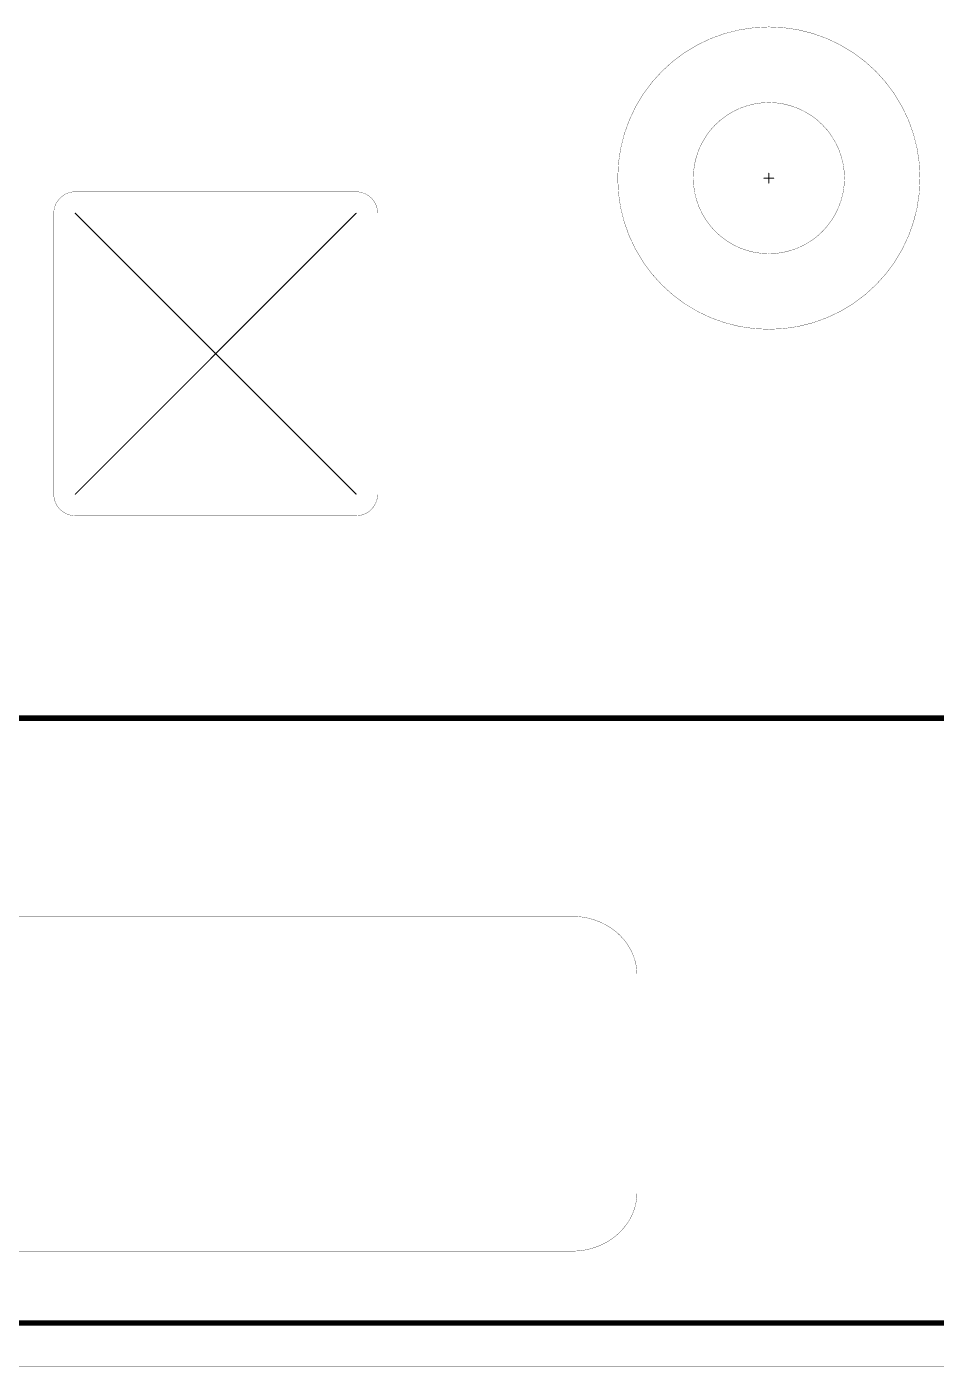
# Model space of a CAD drawing. Header units: millimetres. Extents: x 0 to 151, y 0 to 123.
# Drawn here: x 76.9 to 119, y 0 to 62 of the extents above; entities that cross this region are included whole.
import ezdxf

# ---------------------------------------------------------------- set-up
doc = ezdxf.new("R2010")
doc.units = ezdxf.units.MM
doc.layers.add('Mechanical2', color=216, linetype='Continuous')
doc.layers.add('Mechanical3', color=76, linetype='Continuous')

msp = doc.modelspace()

# ---------------------------------------------------------------- linework, layer by layer
at = {"layer": 'Mechanical2'}
for points, const_width in [([(118.242, 55.006, 1), (104.242, 55.006, 1)], 0.0127), ([(114.742, 55.006, 1), (107.742, 55.006, 1)], 0.0127), ([(111.229, 55.229, 1), (111.255, 55.229, 1)], 0.026), ([(104.239, 55.006, 1), (104.245, 55.006, 1)], 0.00635), ([(107.739, 55.006, 1), (107.745, 55.006, 1)], 0.00635), ([(111.006, 55.006, 1), (111.032, 55.006, 1)], 0.026), ([(111.229, 55.006, 1), (111.255, 55.006, 1)], 0.026), ([(111.229, 55.006, 1), (111.255, 55.006, 1)], 0.026), ([(111.229, 55.006, 1), (111.255, 55.006, 1)], 0.026), ([(111.229, 55.006, 1), (111.255, 55.006, 1)], 0.026), ([(111.229, 54.783, 1), (111.255, 54.783, 1)], 0.026), ([(111.452, 55.006, 1), (111.478, 55.006, 1)], 0.026), ([(114.739, 55.006, 1), (114.745, 55.006, 1)], 0.00635), ([(118.239, 55.006, 1), (118.245, 55.006, 1)], 0.00635), ([(79.121, 54.375, 1), (79.127, 54.375, 1)], 0.00635), ([(79.121, 54.375, 1), (79.127, 54.375, 1)], 0.00635), ([(92.121, 54.375, 1), (92.128, 54.375, 1)], 0.00635), ([(92.121, 54.375, 1), (92.127, 54.375, 1)], 0.00635), ([(78.121, 53.375, 1), (78.127, 53.375, 1)], 0.00635), ([(78.121, 53.375, 1), (78.127, 53.375, 1)], 0.00635), ([(79.111, 53.375, 1), (79.137, 53.375, 1)], 0.026), ([(92.111, 53.375, 1), (92.137, 53.375, 1)], 0.026), ([(93.121, 53.375, 1), (93.127, 53.375, 1)], 0.00635), ([(93.121, 53.375, 1), (93.127, 53.375, 1)], 0.00635), ([(78.121, 40.375, 1), (78.127, 40.375, 1)], 0.00635), ([(78.121, 40.375, 1), (78.127, 40.375, 1)], 0.00635), ([(79.111, 40.375, 1), (79.137, 40.375, 1)], 0.026), ([(92.111, 40.375, 1), (92.137, 40.375, 1)], 0.026), ([(93.121, 40.375, 1), (93.127, 40.375, 1)], 0.00635), ([(93.121, 40.375, 1), (93.127, 40.375, 1)], 0.00635), ([(79.121, 39.375, 1), (79.127, 39.375, 1)], 0.00635), ([(79.121, 39.375, 1), (79.127, 39.375, 1)], 0.00635), ([(92.121, 39.375, 1), (92.128, 39.375, 1)], 0.00635), ([(92.121, 39.375, 1), (92.127, 39.375, 1)], 0.00635), ([(102.131, 20.827, 1), (102.137, 20.827, 1)], 0.00635), ([(102.131, 20.827, 1), (102.137, 20.827, 1)], 0.00635), ([(102.178, 20.827, 1), (102.185, 20.827, 1)], 0.00635), ([(102.178, 20.827, 1), (102.185, 20.827, 1)], 0.00635), ([(102.225, 20.826, 1), (102.232, 20.826, 1)], 0.00635), ([(102.225, 20.826, 1), (102.232, 20.826, 1)], 0.00635), ([(102.272, 20.824, 1), (102.279, 20.824, 1)], 0.00635), ([(102.272, 20.824, 1), (102.279, 20.824, 1)], 0.00635), ([(102.32, 20.822, 1), (102.326, 20.822, 1)], 0.00635), ([(102.32, 20.822, 1), (102.326, 20.822, 1)], 0.00635), ([(102.366, 20.819, 1), (102.373, 20.819, 1)], 0.00635), ([(102.366, 20.819, 1), (102.373, 20.819, 1)], 0.00635), ([(102.413, 20.815, 1), (102.42, 20.815, 1)], 0.00635), ([(102.413, 20.815, 1), (102.42, 20.815, 1)], 0.00635), ([(102.46, 20.811, 1), (102.467, 20.811, 1)], 0.00635), ([(102.46, 20.811, 1), (102.467, 20.811, 1)], 0.00635), ([(102.507, 20.805, 1), (102.514, 20.805, 1)], 0.00635), ([(102.507, 20.805, 1), (102.514, 20.805, 1)], 0.00635), ([(102.554, 20.8, 1), (102.56, 20.8, 1)], 0.00635), ([(102.554, 20.8, 1), (102.56, 20.8, 1)], 0.00635), ([(102.6, 20.793, 1), (102.607, 20.793, 1)], 0.00635), ([(102.6, 20.793, 1), (102.607, 20.793, 1)], 0.00635), ([(102.647, 20.786, 1), (102.653, 20.786, 1)], 0.00635), ([(102.647, 20.786, 1), (102.653, 20.786, 1)], 0.00635), ([(102.693, 20.779, 1), (102.7, 20.779, 1)], 0.00635), ([(102.693, 20.779, 1), (102.7, 20.779, 1)], 0.00635), ([(102.74, 20.77, 1), (102.746, 20.77, 1)], 0.00635), ([(102.74, 20.77, 1), (102.746, 20.77, 1)], 0.00635), ([(102.786, 20.761, 1), (102.792, 20.761, 1)], 0.00635), ([(102.786, 20.761, 1), (102.792, 20.761, 1)], 0.00635), ([(102.831, 20.752, 1), (102.838, 20.752, 1)], 0.00635), ([(102.831, 20.752, 1), (102.838, 20.752, 1)], 0.00635), ([(102.877, 20.742, 1), (102.884, 20.742, 1)], 0.00635), ([(102.877, 20.742, 1), (102.884, 20.742, 1)], 0.00635), ([(102.923, 20.731, 1), (102.929, 20.731, 1)], 0.00635), ([(102.923, 20.731, 1), (102.929, 20.731, 1)], 0.00635), ([(102.968, 20.719, 1), (102.974, 20.719, 1)], 0.00635), ([(102.968, 20.719, 1), (102.974, 20.719, 1)], 0.00635), ([(103.013, 20.707, 1), (103.02, 20.707, 1)], 0.00635), ([(103.013, 20.707, 1), (103.02, 20.707, 1)], 0.00635), ([(103.058, 20.694, 1), (103.065, 20.694, 1)], 0.00635), ([(103.058, 20.694, 1), (103.065, 20.694, 1)], 0.00635), ([(103.103, 20.68, 1), (103.109, 20.68, 1)], 0.00635), ([(103.103, 20.68, 1), (103.109, 20.68, 1)], 0.00635), ([(103.147, 20.666, 1), (103.154, 20.666, 1)], 0.00635), ([(103.147, 20.666, 1), (103.154, 20.666, 1)], 0.00635), ([(103.192, 20.651, 1), (103.198, 20.651, 1)], 0.00635), ([(103.192, 20.651, 1), (103.198, 20.651, 1)], 0.00635), ([(103.236, 20.636, 1), (103.242, 20.636, 1)], 0.00635), ([(103.236, 20.636, 1), (103.242, 20.636, 1)], 0.00635), ([(103.279, 20.62, 1), (103.286, 20.62, 1)], 0.00635), ([(103.279, 20.62, 1), (103.286, 20.62, 1)], 0.00635), ([(103.323, 20.603, 1), (103.329, 20.603, 1)], 0.00635), ([(103.323, 20.603, 1), (103.329, 20.603, 1)], 0.00635), ([(103.366, 20.586, 1), (103.372, 20.586, 1)], 0.00635), ([(103.366, 20.586, 1), (103.372, 20.586, 1)], 0.00635), ([(103.408, 20.568, 1), (103.415, 20.568, 1)], 0.00635), ([(103.408, 20.568, 1), (103.415, 20.568, 1)], 0.00635), ([(103.451, 20.55, 1), (103.457, 20.55, 1)], 0.00635), ([(103.451, 20.55, 1), (103.457, 20.55, 1)], 0.00635), ([(103.493, 20.531, 1), (103.499, 20.531, 1)], 0.00635), ([(103.493, 20.531, 1), (103.499, 20.531, 1)], 0.00635), ([(103.535, 20.511, 1), (103.541, 20.511, 1)], 0.00635), ([(103.535, 20.511, 1), (103.541, 20.511, 1)], 0.00635), ([(103.576, 20.491, 1), (103.583, 20.491, 1)], 0.00635), ([(103.576, 20.491, 1), (103.583, 20.491, 1)], 0.00635), ([(103.617, 20.47, 1), (103.624, 20.47, 1)], 0.00635), ([(103.617, 20.47, 1), (103.624, 20.47, 1)], 0.00635), ([(103.658, 20.448, 1), (103.665, 20.448, 1)], 0.00635), ([(103.658, 20.448, 1), (103.665, 20.448, 1)], 0.00635), ([(103.699, 20.426, 1), (103.705, 20.426, 1)], 0.00635), ([(103.699, 20.426, 1), (103.705, 20.426, 1)], 0.00635), ([(103.739, 20.404, 1), (103.745, 20.404, 1)], 0.00635), ([(103.739, 20.404, 1), (103.745, 20.404, 1)], 0.00635), ([(103.778, 20.381, 1), (103.785, 20.381, 1)], 0.00635), ([(103.778, 20.381, 1), (103.785, 20.381, 1)], 0.00635), ([(103.817, 20.357, 1), (103.824, 20.357, 1)], 0.00635), ([(103.817, 20.357, 1), (103.824, 20.357, 1)], 0.00635), ([(103.856, 20.332, 1), (103.863, 20.332, 1)], 0.00635), ([(103.856, 20.332, 1), (103.863, 20.332, 1)], 0.00635), ([(103.895, 20.308, 1), (103.901, 20.308, 1)], 0.00635), ([(103.895, 20.308, 1), (103.901, 20.308, 1)], 0.00635), ([(103.932, 20.282, 1), (103.939, 20.282, 1)], 0.00635), ([(103.932, 20.282, 1), (103.939, 20.282, 1)], 0.00635), ([(103.97, 20.256, 1), (103.976, 20.256, 1)], 0.00635), ([(103.97, 20.256, 1), (103.976, 20.256, 1)], 0.00635), ([(104.007, 20.23, 1), (104.013, 20.23, 1)], 0.00635), ([(104.007, 20.23, 1), (104.013, 20.23, 1)], 0.00635), ([(104.043, 20.203, 1), (104.05, 20.203, 1)], 0.00635), ([(104.043, 20.203, 1), (104.05, 20.203, 1)], 0.00635), ([(104.079, 20.175, 1), (104.086, 20.175, 1)], 0.00635), ([(104.079, 20.175, 1), (104.086, 20.175, 1)], 0.00635), ([(104.115, 20.147, 1), (104.121, 20.147, 1)], 0.00635), ([(104.115, 20.147, 1), (104.121, 20.147, 1)], 0.00635), ([(104.15, 20.119, 1), (104.157, 20.119, 1)], 0.00635), ([(104.15, 20.119, 1), (104.157, 20.119, 1)], 0.00635), ([(104.185, 20.09, 1), (104.191, 20.09, 1)], 0.00635), ([(104.185, 20.09, 1), (104.191, 20.09, 1)], 0.00635), ([(104.219, 20.061, 1), (104.225, 20.061, 1)], 0.00635), ([(104.219, 20.061, 1), (104.225, 20.061, 1)], 0.00635), ([(104.252, 20.031, 1), (104.259, 20.031, 1)], 0.00635), ([(104.252, 20.031, 1), (104.259, 20.031, 1)], 0.00635), ([(104.286, 20, 1), (104.292, 20, 1)], 0.00635), ([(104.286, 20, 1), (104.292, 20, 1)], 0.00635), ([(104.318, 19.969, 1), (104.324, 19.969, 1)], 0.00635), ([(104.318, 19.969, 1), (104.324, 19.969, 1)], 0.00635), ([(104.35, 19.938, 1), (104.356, 19.938, 1)], 0.00635), ([(104.35, 19.938, 1), (104.356, 19.938, 1)], 0.00635), ([(104.381, 19.906, 1), (104.388, 19.906, 1)], 0.00635), ([(104.381, 19.906, 1), (104.388, 19.906, 1)], 0.00635), ([(104.412, 19.874, 1), (104.419, 19.874, 1)], 0.00635), ([(104.412, 19.874, 1), (104.419, 19.874, 1)], 0.00635), ([(104.443, 19.841, 1), (104.449, 19.841, 1)], 0.00635), ([(104.443, 19.841, 1), (104.449, 19.841, 1)], 0.00635), ([(104.472, 19.808, 1), (104.479, 19.808, 1)], 0.00635), ([(104.472, 19.808, 1), (104.479, 19.808, 1)], 0.00635), ([(104.502, 19.774, 1), (104.508, 19.774, 1)], 0.00635), ([(104.502, 19.774, 1), (104.508, 19.774, 1)], 0.00635), ([(104.53, 19.741, 1), (104.537, 19.741, 1)], 0.00635), ([(104.53, 19.741, 1), (104.537, 19.741, 1)], 0.00635), ([(104.558, 19.706, 1), (104.565, 19.706, 1)], 0.00635), ([(104.558, 19.706, 1), (104.565, 19.706, 1)], 0.00635), ([(104.586, 19.671, 1), (104.592, 19.671, 1)], 0.00635), ([(104.586, 19.671, 1), (104.592, 19.671, 1)], 0.00635), ([(104.612, 19.636, 1), (104.619, 19.636, 1)], 0.00635), ([(104.612, 19.636, 1), (104.619, 19.636, 1)], 0.00635), ([(104.639, 19.601, 1), (104.645, 19.601, 1)], 0.00635), ([(104.639, 19.601, 1), (104.645, 19.601, 1)], 0.00635), ([(104.664, 19.565, 1), (104.67, 19.565, 1)], 0.00635), ([(104.664, 19.565, 1), (104.67, 19.565, 1)], 0.00635), ([(104.689, 19.529, 1), (104.695, 19.529, 1)], 0.00635), ([(104.689, 19.529, 1), (104.695, 19.529, 1)], 0.00635), ([(104.713, 19.492, 1), (104.72, 19.492, 1)], 0.00635), ([(104.713, 19.492, 1), (104.72, 19.492, 1)], 0.00635), ([(104.737, 19.455, 1), (104.743, 19.455, 1)], 0.00635), ([(104.737, 19.455, 1), (104.743, 19.455, 1)], 0.00635), ([(104.76, 19.418, 1), (104.766, 19.418, 1)], 0.00635), ([(104.76, 19.418, 1), (104.766, 19.418, 1)], 0.00635), ([(104.782, 19.38, 1), (104.789, 19.38, 1)], 0.00635), ([(104.782, 19.38, 1), (104.789, 19.38, 1)], 0.00635), ([(104.804, 19.342, 1), (104.81, 19.342, 1)], 0.00635), ([(104.804, 19.342, 1), (104.81, 19.342, 1)], 0.00635), ([(104.825, 19.304, 1), (104.832, 19.304, 1)], 0.00635), ([(104.825, 19.304, 1), (104.832, 19.304, 1)], 0.00635), ([(104.846, 19.266, 1), (104.852, 19.266, 1)], 0.00635), ([(104.846, 19.266, 1), (104.852, 19.266, 1)], 0.00635), ([(104.865, 19.227, 1), (104.872, 19.227, 1)], 0.00635), ([(104.865, 19.227, 1), (104.872, 19.227, 1)], 0.00635), ([(104.884, 19.188, 1), (104.891, 19.188, 1)], 0.00635), ([(104.884, 19.188, 1), (104.891, 19.188, 1)], 0.00635), ([(104.903, 19.149, 1), (104.909, 19.149, 1)], 0.00635), ([(104.903, 19.149, 1), (104.909, 19.149, 1)], 0.00635), ([(104.92, 19.109, 1), (104.927, 19.109, 1)], 0.00635), ([(104.92, 19.109, 1), (104.927, 19.109, 1)], 0.00635), ([(104.937, 19.069, 1), (104.944, 19.069, 1)], 0.00635), ([(104.937, 19.069, 1), (104.944, 19.069, 1)], 0.00635), ([(104.954, 19.029, 1), (104.96, 19.029, 1)], 0.00635), ([(104.954, 19.029, 1), (104.96, 19.029, 1)], 0.00635), ([(104.969, 18.989, 1), (104.976, 18.989, 1)], 0.00635), ([(104.969, 18.989, 1), (104.976, 18.989, 1)], 0.00635), ([(104.984, 18.948, 1), (104.991, 18.948, 1)], 0.00635), ([(104.984, 18.948, 1), (104.991, 18.948, 1)], 0.00635), ([(104.998, 18.908, 1), (105.005, 18.908, 1)], 0.00635), ([(104.998, 18.908, 1), (105.005, 18.908, 1)], 0.00635), ([(105.012, 18.867, 1), (105.018, 18.867, 1)], 0.00635), ([(105.012, 18.867, 1), (105.018, 18.867, 1)], 0.00635), ([(105.025, 18.825, 1), (105.031, 18.825, 1)], 0.00635), ([(105.025, 18.825, 1), (105.031, 18.825, 1)], 0.00635), ([(105.037, 18.784, 1), (105.043, 18.784, 1)], 0.00635), ([(105.037, 18.784, 1), (105.043, 18.784, 1)], 0.00635), ([(105.048, 18.743, 1), (105.055, 18.743, 1)], 0.00635), ([(105.048, 18.743, 1), (105.055, 18.743, 1)], 0.00635), ([(105.059, 18.701, 1), (105.065, 18.701, 1)], 0.00635), ([(105.059, 18.701, 1), (105.065, 18.701, 1)], 0.00635), ([(105.069, 18.659, 1), (105.075, 18.659, 1)], 0.00635), ([(105.069, 18.659, 1), (105.075, 18.659, 1)], 0.00635), ([(105.078, 18.617, 1), (105.084, 18.617, 1)], 0.00635), ([(105.078, 18.617, 1), (105.084, 18.617, 1)], 0.00635), ([(105.086, 18.575, 1), (105.093, 18.575, 1)], 0.00635), ([(105.086, 18.575, 1), (105.093, 18.575, 1)], 0.00635), ([(105.094, 18.533, 1), (105.101, 18.533, 1)], 0.00635), ([(105.094, 18.533, 1), (105.101, 18.533, 1)], 0.00635), ([(105.101, 18.491, 1), (105.108, 18.491, 1)], 0.00635), ([(105.101, 18.491, 1), (105.108, 18.491, 1)], 0.00635), ([(105.107, 18.449, 1), (105.114, 18.449, 1)], 0.00635), ([(105.107, 18.449, 1), (105.114, 18.449, 1)], 0.00635), ([(105.113, 18.406, 1), (105.119, 18.406, 1)], 0.00635), ([(105.113, 18.406, 1), (105.119, 18.406, 1)], 0.00635), ([(105.118, 18.364, 1), (105.124, 18.364, 1)], 0.00635), ([(105.118, 18.364, 1), (105.124, 18.364, 1)], 0.00635), ([(105.122, 18.321, 1), (105.128, 18.321, 1)], 0.00635), ([(105.122, 18.321, 1), (105.128, 18.321, 1)], 0.00635), ([(105.125, 18.279, 1), (105.132, 18.279, 1)], 0.00635), ([(105.125, 18.279, 1), (105.132, 18.279, 1)], 0.00635), ([(105.128, 18.236, 1), (105.134, 18.236, 1)], 0.00635), ([(105.128, 18.236, 1), (105.134, 18.236, 1)], 0.00635), ([(105.13, 18.193, 1), (105.136, 18.193, 1)], 0.00635), ([(105.13, 18.193, 1), (105.136, 18.193, 1)], 0.00635), ([(105.131, 18.151, 1), (105.137, 18.151, 1)], 0.00635), ([(105.131, 18.151, 1), (105.137, 18.151, 1)], 0.00635), ([(105.131, 18.108, 1), (105.137, 18.108, 1)], 0.00635), ([(105.131, 18.108, 1), (105.137, 18.108, 1)], 0.00635), ([(105.059, 7.455, 1), (105.065, 7.455, 1)], 0.00635), ([(105.059, 7.455, 1), (105.065, 7.455, 1)], 0.00635), ([(105.069, 7.497, 1), (105.075, 7.497, 1)], 0.00635), ([(105.069, 7.497, 1), (105.075, 7.497, 1)], 0.00635), ([(105.078, 7.539, 1), (105.084, 7.539, 1)], 0.00635), ([(105.078, 7.539, 1), (105.084, 7.539, 1)], 0.00635), ([(105.086, 7.581, 1), (105.093, 7.581, 1)], 0.00635), ([(105.086, 7.581, 1), (105.093, 7.581, 1)], 0.00635), ([(105.094, 7.623, 1), (105.101, 7.623, 1)], 0.00635), ([(105.094, 7.623, 1), (105.101, 7.623, 1)], 0.00635), ([(105.101, 7.665, 1), (105.108, 7.665, 1)], 0.00635), ([(105.101, 7.665, 1), (105.108, 7.665, 1)], 0.00635), ([(105.107, 7.707, 1), (105.114, 7.707, 1)], 0.00635), ([(105.107, 7.707, 1), (105.114, 7.707, 1)], 0.00635), ([(105.113, 7.75, 1), (105.119, 7.75, 1)], 0.00635), ([(105.113, 7.75, 1), (105.119, 7.75, 1)], 0.00635), ([(105.118, 7.792, 1), (105.124, 7.792, 1)], 0.00635), ([(105.118, 7.792, 1), (105.124, 7.792, 1)], 0.00635), ([(105.122, 7.835, 1), (105.128, 7.835, 1)], 0.00635), ([(105.122, 7.835, 1), (105.128, 7.835, 1)], 0.00635), ([(105.125, 7.877, 1), (105.132, 7.877, 1)], 0.00635), ([(105.125, 7.877, 1), (105.132, 7.877, 1)], 0.00635), ([(105.128, 7.92, 1), (105.134, 7.92, 1)], 0.00635), ([(105.128, 7.92, 1), (105.134, 7.92, 1)], 0.00635), ([(105.13, 7.963, 1), (105.136, 7.963, 1)], 0.00635), ([(105.13, 7.963, 1), (105.136, 7.963, 1)], 0.00635), ([(105.131, 8.048, 1), (105.137, 8.048, 1)], 0.00635), ([(105.131, 8.048, 1), (105.137, 8.048, 1)], 0.00635), ([(105.131, 8.005, 1), (105.137, 8.005, 1)], 0.00635), ([(105.131, 8.005, 1), (105.137, 8.005, 1)], 0.00635), ([(104.825, 6.852, 1), (104.832, 6.852, 1)], 0.00635), ([(104.825, 6.852, 1), (104.832, 6.852, 1)], 0.00635), ([(104.846, 6.89, 1), (104.852, 6.89, 1)], 0.00635), ([(104.846, 6.89, 1), (104.852, 6.89, 1)], 0.00635), ([(104.865, 6.929, 1), (104.872, 6.929, 1)], 0.00635), ([(104.865, 6.929, 1), (104.872, 6.929, 1)], 0.00635), ([(104.884, 6.968, 1), (104.891, 6.968, 1)], 0.00635), ([(104.884, 6.968, 1), (104.891, 6.968, 1)], 0.00635), ([(104.903, 7.008, 1), (104.909, 7.008, 1)], 0.00635), ([(104.903, 7.008, 1), (104.909, 7.008, 1)], 0.00635), ([(104.92, 7.047, 1), (104.927, 7.047, 1)], 0.00635), ([(104.92, 7.047, 1), (104.927, 7.047, 1)], 0.00635), ([(104.937, 7.087, 1), (104.944, 7.087, 1)], 0.00635), ([(104.937, 7.087, 1), (104.944, 7.087, 1)], 0.00635), ([(104.954, 7.127, 1), (104.96, 7.127, 1)], 0.00635), ([(104.954, 7.127, 1), (104.96, 7.127, 1)], 0.00635), ([(104.969, 7.167, 1), (104.976, 7.167, 1)], 0.00635), ([(104.969, 7.167, 1), (104.976, 7.167, 1)], 0.00635), ([(104.984, 7.208, 1), (104.991, 7.208, 1)], 0.00635), ([(104.984, 7.208, 1), (104.991, 7.208, 1)], 0.00635), ([(104.998, 7.248, 1), (105.005, 7.248, 1)], 0.00635), ([(104.998, 7.248, 1), (105.005, 7.248, 1)], 0.00635), ([(105.012, 7.289, 1), (105.018, 7.289, 1)], 0.00635), ([(105.012, 7.289, 1), (105.018, 7.289, 1)], 0.00635), ([(105.025, 7.331, 1), (105.031, 7.331, 1)], 0.00635), ([(105.025, 7.331, 1), (105.031, 7.331, 1)], 0.00635), ([(105.037, 7.372, 1), (105.043, 7.372, 1)], 0.00635), ([(105.037, 7.372, 1), (105.043, 7.372, 1)], 0.00635), ([(105.048, 7.413, 1), (105.055, 7.413, 1)], 0.00635), ([(105.048, 7.413, 1), (105.055, 7.413, 1)], 0.00635), ([(104.35, 6.218, 1), (104.356, 6.218, 1)], 0.00635), ([(104.35, 6.218, 1), (104.356, 6.218, 1)], 0.00635), ([(104.381, 6.25, 1), (104.388, 6.25, 1)], 0.00635), ([(104.381, 6.25, 1), (104.388, 6.25, 1)], 0.00635), ([(104.412, 6.282, 1), (104.419, 6.282, 1)], 0.00635), ([(104.412, 6.282, 1), (104.419, 6.282, 1)], 0.00635), ([(104.443, 6.315, 1), (104.449, 6.315, 1)], 0.00635), ([(104.443, 6.315, 1), (104.449, 6.315, 1)], 0.00635), ([(104.472, 6.348, 1), (104.479, 6.348, 1)], 0.00635), ([(104.472, 6.348, 1), (104.479, 6.348, 1)], 0.00635), ([(104.502, 6.382, 1), (104.508, 6.382, 1)], 0.00635), ([(104.502, 6.382, 1), (104.508, 6.382, 1)], 0.00635), ([(104.53, 6.415, 1), (104.537, 6.415, 1)], 0.00635), ([(104.53, 6.415, 1), (104.537, 6.415, 1)], 0.00635), ([(104.558, 6.45, 1), (104.565, 6.45, 1)], 0.00635), ([(104.558, 6.45, 1), (104.565, 6.45, 1)], 0.00635), ([(104.586, 6.485, 1), (104.592, 6.485, 1)], 0.00635), ([(104.586, 6.485, 1), (104.592, 6.485, 1)], 0.00635), ([(104.612, 6.52, 1), (104.619, 6.52, 1)], 0.00635), ([(104.612, 6.52, 1), (104.619, 6.52, 1)], 0.00635), ([(104.639, 6.555, 1), (104.645, 6.555, 1)], 0.00635), ([(104.639, 6.555, 1), (104.645, 6.555, 1)], 0.00635), ([(104.664, 6.591, 1), (104.67, 6.591, 1)], 0.00635), ([(104.664, 6.591, 1), (104.67, 6.591, 1)], 0.00635), ([(104.689, 6.627, 1), (104.695, 6.627, 1)], 0.00635), ([(104.689, 6.627, 1), (104.695, 6.627, 1)], 0.00635), ([(104.713, 6.664, 1), (104.72, 6.664, 1)], 0.00635), ([(104.713, 6.664, 1), (104.72, 6.664, 1)], 0.00635), ([(104.737, 6.701, 1), (104.743, 6.701, 1)], 0.00635), ([(104.737, 6.701, 1), (104.743, 6.701, 1)], 0.00635), ([(104.76, 6.738, 1), (104.766, 6.738, 1)], 0.00635), ([(104.76, 6.738, 1), (104.766, 6.738, 1)], 0.00635), ([(104.782, 6.776, 1), (104.789, 6.776, 1)], 0.00635), ([(104.782, 6.776, 1), (104.789, 6.776, 1)], 0.00635), ([(104.804, 6.814, 1), (104.81, 6.814, 1)], 0.00635), ([(104.804, 6.814, 1), (104.81, 6.814, 1)], 0.00635), ([(103.408, 5.588, 1), (103.415, 5.588, 1)], 0.00635), ([(103.408, 5.588, 1), (103.415, 5.588, 1)], 0.00635), ([(103.451, 5.606, 1), (103.457, 5.606, 1)], 0.00635), ([(103.451, 5.606, 1), (103.457, 5.606, 1)], 0.00635), ([(103.493, 5.625, 1), (103.499, 5.625, 1)], 0.00635), ([(103.493, 5.625, 1), (103.499, 5.625, 1)], 0.00635), ([(103.535, 5.645, 1), (103.541, 5.645, 1)], 0.00635), ([(103.535, 5.645, 1), (103.541, 5.645, 1)], 0.00635), ([(103.576, 5.665, 1), (103.583, 5.665, 1)], 0.00635), ([(103.576, 5.665, 1), (103.583, 5.665, 1)], 0.00635), ([(103.617, 5.686, 1), (103.624, 5.686, 1)], 0.00635), ([(103.617, 5.686, 1), (103.624, 5.686, 1)], 0.00635), ([(103.658, 5.708, 1), (103.665, 5.708, 1)], 0.00635), ([(103.658, 5.708, 1), (103.665, 5.708, 1)], 0.00635), ([(103.699, 5.73, 1), (103.705, 5.73, 1)], 0.00635), ([(103.699, 5.73, 1), (103.705, 5.73, 1)], 0.00635), ([(103.739, 5.752, 1), (103.745, 5.752, 1)], 0.00635), ([(103.739, 5.752, 1), (103.745, 5.752, 1)], 0.00635), ([(103.778, 5.776, 1), (103.785, 5.776, 1)], 0.00635), ([(103.778, 5.776, 1), (103.785, 5.776, 1)], 0.00635), ([(103.817, 5.799, 1), (103.824, 5.799, 1)], 0.00635), ([(103.817, 5.799, 1), (103.824, 5.799, 1)], 0.00635), ([(103.856, 5.824, 1), (103.863, 5.824, 1)], 0.00635), ([(103.856, 5.824, 1), (103.863, 5.824, 1)], 0.00635), ([(103.895, 5.848, 1), (103.901, 5.848, 1)], 0.00635), ([(103.895, 5.848, 1), (103.901, 5.848, 1)], 0.00635), ([(103.932, 5.874, 1), (103.939, 5.874, 1)], 0.00635), ([(103.932, 5.874, 1), (103.939, 5.874, 1)], 0.00635), ([(103.97, 5.9, 1), (103.976, 5.9, 1)], 0.00635), ([(103.97, 5.9, 1), (103.976, 5.9, 1)], 0.00635), ([(104.007, 5.926, 1), (104.013, 5.926, 1)], 0.00635), ([(104.007, 5.926, 1), (104.013, 5.926, 1)], 0.00635), ([(104.043, 5.953, 1), (104.05, 5.953, 1)], 0.00635), ([(104.043, 5.953, 1), (104.05, 5.953, 1)], 0.00635), ([(104.079, 5.981, 1), (104.086, 5.981, 1)], 0.00635), ([(104.079, 5.981, 1), (104.086, 5.981, 1)], 0.00635), ([(104.115, 6.009, 1), (104.121, 6.009, 1)], 0.00635), ([(104.115, 6.009, 1), (104.121, 6.009, 1)], 0.00635), ([(104.15, 6.037, 1), (104.157, 6.037, 1)], 0.00635), ([(104.15, 6.037, 1), (104.157, 6.037, 1)], 0.00635), ([(104.185, 6.066, 1), (104.191, 6.066, 1)], 0.00635), ([(104.185, 6.066, 1), (104.191, 6.066, 1)], 0.00635), ([(104.219, 6.095, 1), (104.225, 6.095, 1)], 0.00635), ([(104.219, 6.095, 1), (104.225, 6.095, 1)], 0.00635), ([(104.252, 6.125, 1), (104.259, 6.125, 1)], 0.00635), ([(104.252, 6.125, 1), (104.259, 6.125, 1)], 0.00635), ([(104.286, 6.156, 1), (104.292, 6.156, 1)], 0.00635), ([(104.286, 6.156, 1), (104.292, 6.156, 1)], 0.00635), ([(104.318, 6.187, 1), (104.324, 6.187, 1)], 0.00635), ([(104.318, 6.187, 1), (104.324, 6.187, 1)], 0.00635), ([(102.131, 5.329, 1), (102.137, 5.329, 1)], 0.00635), ([(102.131, 5.329, 1), (102.137, 5.329, 1)], 0.00635), ([(102.178, 5.329, 1), (102.185, 5.329, 1)], 0.00635), ([(102.178, 5.329, 1), (102.185, 5.329, 1)], 0.00635), ([(102.225, 5.33, 1), (102.232, 5.33, 1)], 0.00635), ([(102.225, 5.33, 1), (102.232, 5.33, 1)], 0.00635), ([(102.272, 5.332, 1), (102.279, 5.332, 1)], 0.00635), ([(102.272, 5.332, 1), (102.279, 5.332, 1)], 0.00635), ([(102.32, 5.334, 1), (102.326, 5.334, 1)], 0.00635), ([(102.32, 5.334, 1), (102.326, 5.334, 1)], 0.00635), ([(102.366, 5.337, 1), (102.373, 5.337, 1)], 0.00635), ([(102.366, 5.337, 1), (102.373, 5.337, 1)], 0.00635), ([(102.413, 5.341, 1), (102.42, 5.341, 1)], 0.00635), ([(102.413, 5.341, 1), (102.42, 5.341, 1)], 0.00635), ([(102.46, 5.345, 1), (102.467, 5.345, 1)], 0.00635), ([(102.46, 5.345, 1), (102.467, 5.345, 1)], 0.00635), ([(102.507, 5.351, 1), (102.514, 5.351, 1)], 0.00635), ([(102.507, 5.351, 1), (102.514, 5.351, 1)], 0.00635), ([(102.554, 5.356, 1), (102.56, 5.356, 1)], 0.00635), ([(102.554, 5.356, 1), (102.56, 5.356, 1)], 0.00635), ([(102.6, 5.363, 1), (102.607, 5.363, 1)], 0.00635), ([(102.6, 5.363, 1), (102.607, 5.363, 1)], 0.00635), ([(102.647, 5.37, 1), (102.653, 5.37, 1)], 0.00635), ([(102.647, 5.37, 1), (102.653, 5.37, 1)], 0.00635), ([(102.693, 5.377, 1), (102.7, 5.377, 1)], 0.00635), ([(102.693, 5.377, 1), (102.7, 5.377, 1)], 0.00635), ([(102.74, 5.386, 1), (102.746, 5.386, 1)], 0.00635), ([(102.74, 5.386, 1), (102.746, 5.386, 1)], 0.00635), ([(102.786, 5.395, 1), (102.792, 5.395, 1)], 0.00635), ([(102.786, 5.395, 1), (102.792, 5.395, 1)], 0.00635), ([(102.831, 5.404, 1), (102.838, 5.404, 1)], 0.00635), ([(102.831, 5.404, 1), (102.838, 5.404, 1)], 0.00635), ([(102.877, 5.415, 1), (102.884, 5.415, 1)], 0.00635), ([(102.877, 5.415, 1), (102.884, 5.415, 1)], 0.00635), ([(102.923, 5.425, 1), (102.929, 5.425, 1)], 0.00635), ([(102.923, 5.425, 1), (102.929, 5.425, 1)], 0.00635), ([(102.968, 5.437, 1), (102.974, 5.437, 1)], 0.00635), ([(102.968, 5.437, 1), (102.974, 5.437, 1)], 0.00635), ([(103.013, 5.449, 1), (103.02, 5.449, 1)], 0.00635), ([(103.013, 5.449, 1), (103.02, 5.449, 1)], 0.00635), ([(103.058, 5.462, 1), (103.065, 5.462, 1)], 0.00635), ([(103.058, 5.462, 1), (103.065, 5.462, 1)], 0.00635), ([(103.103, 5.476, 1), (103.109, 5.476, 1)], 0.00635), ([(103.103, 5.476, 1), (103.109, 5.476, 1)], 0.00635), ([(103.147, 5.49, 1), (103.154, 5.49, 1)], 0.00635), ([(103.147, 5.49, 1), (103.154, 5.49, 1)], 0.00635), ([(103.192, 5.505, 1), (103.198, 5.505, 1)], 0.00635), ([(103.192, 5.505, 1), (103.198, 5.505, 1)], 0.00635), ([(103.236, 5.52, 1), (103.242, 5.52, 1)], 0.00635), ([(103.236, 5.52, 1), (103.242, 5.52, 1)], 0.00635), ([(103.279, 5.536, 1), (103.286, 5.536, 1)], 0.00635), ([(103.279, 5.536, 1), (103.286, 5.536, 1)], 0.00635), ([(103.323, 5.553, 1), (103.329, 5.553, 1)], 0.00635), ([(103.323, 5.553, 1), (103.329, 5.553, 1)], 0.00635), ([(103.366, 5.57, 1), (103.372, 5.57, 1)], 0.00635), ([(103.366, 5.57, 1), (103.372, 5.57, 1)], 0.00635)]:
    msp.add_lwpolyline(points, format="xyb", close=True, dxfattribs=dict(at, const_width=const_width))
for points, const_width in [([(111.242, 55.006), (111.242, 55.229)], 0.052), ([(111.019, 55.006), (111.242, 55.006)], 0.052), ([(111.242, 55.006), (111.465, 55.006)], 0.052), ([(111.242, 54.783), (111.242, 55.006)], 0.052), ([(79.124, 54.375), (92.124, 54.375)], 0.0127), ([(78.124, 40.375), (78.124, 53.375)], 0.0127), ([(79.124, 53.375), (92.124, 40.375)], 0.052), ([(79.124, 40.375), (92.124, 53.375)], 0.052), ([(93.124, 40.375), (93.124, 53.375)], 0.0127), ([(79.124, 39.375), (92.124, 39.375)], 0.0127), ([(5.5, 30), (147, 30)], 0.254), ([(21.242, 30.029), (151.242, 30.029)], 0.0127), ([(75.624, 30.029), (151.242, 30.029)], 0.0127), ([(49.114, 20.827), (102.134, 20.827)], 0.0127), ([(102.134, 20.827), (102.181, 20.827)], 0.0127), ([(102.181, 20.827), (102.229, 20.826)], 0.0127), ([(102.229, 20.826), (102.276, 20.824)], 0.0127), ([(102.276, 20.824), (102.323, 20.822)], 0.0127), ([(102.323, 20.822), (102.37, 20.819)], 0.0127), ([(102.37, 20.819), (102.417, 20.815)], 0.0127), ([(102.417, 20.815), (102.463, 20.811)], 0.0127), ([(102.463, 20.811), (102.51, 20.805)], 0.0127), ([(102.51, 20.805), (102.557, 20.8)], 0.0127), ([(102.557, 20.8), (102.604, 20.793)], 0.0127), ([(102.604, 20.793), (102.65, 20.786)], 0.0127), ([(102.65, 20.786), (102.696, 20.779)], 0.0127), ([(102.696, 20.779), (102.743, 20.77)], 0.0127), ([(102.743, 20.77), (102.789, 20.761)], 0.0127), ([(102.789, 20.761), (102.835, 20.752)], 0.0127), ([(102.835, 20.752), (102.88, 20.742)], 0.0127), ([(102.88, 20.742), (102.926, 20.731)], 0.0127), ([(102.926, 20.731), (102.971, 20.719)], 0.0127), ([(102.971, 20.719), (103.016, 20.707)], 0.0127), ([(103.016, 20.707), (103.061, 20.694)], 0.0127), ([(103.061, 20.694), (103.106, 20.68)], 0.0127), ([(103.106, 20.68), (103.151, 20.666)], 0.0127), ([(103.151, 20.666), (103.195, 20.651)], 0.0127), ([(103.195, 20.651), (103.239, 20.636)], 0.0127), ([(103.239, 20.636), (103.282, 20.62)], 0.0127), ([(103.282, 20.62), (103.326, 20.603)], 0.0127), ([(103.326, 20.603), (103.369, 20.586)], 0.0127), ([(103.369, 20.586), (103.412, 20.568)], 0.0127), ([(103.412, 20.568), (103.454, 20.55)], 0.0127), ([(103.454, 20.55), (103.496, 20.531)], 0.0127), ([(103.496, 20.531), (103.538, 20.511)], 0.0127), ([(103.538, 20.511), (103.58, 20.491)], 0.0127), ([(103.58, 20.491), (103.621, 20.47)], 0.0127), ([(103.621, 20.47), (103.661, 20.448)], 0.0127), ([(103.661, 20.448), (103.702, 20.426)], 0.0127), ([(103.702, 20.426), (103.742, 20.404)], 0.0127), ([(103.742, 20.404), (103.781, 20.381)], 0.0127), ([(103.781, 20.381), (103.821, 20.357)], 0.0127), ([(103.821, 20.357), (103.859, 20.332)], 0.0127), ([(103.859, 20.332), (103.898, 20.308)], 0.0127), ([(103.898, 20.308), (103.936, 20.282)], 0.0127), ([(103.936, 20.282), (103.973, 20.256)], 0.0127), ([(103.973, 20.256), (104.01, 20.23)], 0.0127), ([(104.01, 20.23), (104.047, 20.203)], 0.0127), ([(104.047, 20.203), (104.083, 20.175)], 0.0127), ([(104.083, 20.175), (104.118, 20.147)], 0.0127), ([(104.118, 20.147), (104.153, 20.119)], 0.0127), ([(104.153, 20.119), (104.188, 20.09)], 0.0127), ([(104.188, 20.09), (104.222, 20.061)], 0.0127), ([(104.222, 20.061), (104.256, 20.031)], 0.0127), ([(104.256, 20.031), (104.289, 20)], 0.0127), ([(104.289, 20), (104.321, 19.969)], 0.0127), ([(104.321, 19.969), (104.353, 19.938)], 0.0127), ([(104.353, 19.938), (104.385, 19.906)], 0.0127), ([(104.385, 19.906), (104.416, 19.874)], 0.0127), ([(104.416, 19.874), (104.446, 19.841)], 0.0127), ([(104.446, 19.841), (104.476, 19.808)], 0.0127), ([(104.476, 19.808), (104.505, 19.774)], 0.0127), ([(104.505, 19.774), (104.533, 19.741)], 0.0127), ([(104.533, 19.741), (104.561, 19.706)], 0.0127), ([(104.561, 19.706), (104.589, 19.671)], 0.0127), ([(104.589, 19.671), (104.616, 19.636)], 0.0127), ([(104.616, 19.636), (104.642, 19.601)], 0.0127), ([(104.642, 19.601), (104.667, 19.565)], 0.0127), ([(104.667, 19.565), (104.692, 19.529)], 0.0127), ([(104.692, 19.529), (104.717, 19.492)], 0.0127), ([(104.717, 19.492), (104.74, 19.455)], 0.0127), ([(104.74, 19.455), (104.763, 19.418)], 0.0127), ([(104.763, 19.418), (104.786, 19.38)], 0.0127), ([(104.786, 19.38), (104.807, 19.342)], 0.0127), ([(104.807, 19.342), (104.828, 19.304)], 0.0127), ([(104.828, 19.304), (104.849, 19.266)], 0.0127), ([(104.849, 19.266), (104.869, 19.227)], 0.0127), ([(104.869, 19.227), (104.888, 19.188)], 0.0127), ([(104.888, 19.188), (104.906, 19.149)], 0.0127), ([(104.906, 19.149), (104.924, 19.109)], 0.0127), ([(104.924, 19.109), (104.941, 19.069)], 0.0127), ([(104.941, 19.069), (104.957, 19.029)], 0.0127), ([(104.957, 19.029), (104.973, 18.989)], 0.0127), ([(104.973, 18.989), (104.987, 18.948)], 0.0127), ([(104.987, 18.948), (105.002, 18.908)], 0.0127), ([(105.002, 18.908), (105.015, 18.867)], 0.0127), ([(105.015, 18.867), (105.028, 18.825)], 0.0127), ([(105.028, 18.825), (105.04, 18.784)], 0.0127), ([(105.04, 18.784), (105.051, 18.743)], 0.0127), ([(105.051, 18.743), (105.062, 18.701)], 0.0127), ([(105.062, 18.701), (105.072, 18.659)], 0.0127), ([(105.072, 18.659), (105.081, 18.617)], 0.0127), ([(105.081, 18.617), (105.09, 18.575)], 0.0127), ([(105.09, 18.575), (105.097, 18.533)], 0.0127), ([(105.097, 18.533), (105.104, 18.491)], 0.0127), ([(105.104, 18.491), (105.111, 18.449)], 0.0127), ([(105.111, 18.449), (105.116, 18.406)], 0.0127), ([(105.116, 18.406), (105.121, 18.364)], 0.0127), ([(105.121, 18.364), (105.125, 18.321)], 0.0127), ([(105.125, 18.321), (105.128, 18.279)], 0.0127), ([(105.128, 18.279), (105.131, 18.236)], 0.0127), ([(105.131, 18.236), (105.133, 18.193)], 0.0127), ([(105.133, 18.193), (105.134, 18.151)], 0.0127), ([(105.134, 18.151), (105.134, 18.108)], 0.0127), ([(105.134, 8.048), (105.134, 18.108)], 0.0127), ([(105.051, 7.413), (105.062, 7.455)], 0.0127), ([(105.062, 7.455), (105.072, 7.497)], 0.0127), ([(105.072, 7.497), (105.081, 7.539)], 0.0127), ([(105.081, 7.539), (105.09, 7.581)], 0.0127), ([(105.09, 7.581), (105.097, 7.623)], 0.0127), ([(105.097, 7.623), (105.104, 7.665)], 0.0127), ([(105.104, 7.665), (105.111, 7.707)], 0.0127), ([(105.111, 7.707), (105.116, 7.75)], 0.0127), ([(105.116, 7.75), (105.121, 7.792)], 0.0127), ([(105.121, 7.792), (105.125, 7.835)], 0.0127), ([(105.125, 7.835), (105.128, 7.877)], 0.0127), ([(105.128, 7.877), (105.131, 7.92)], 0.0127), ([(105.131, 7.92), (105.133, 7.963)], 0.0127), ([(105.133, 7.963), (105.134, 8.005)], 0.0127), ([(105.134, 8.005), (105.134, 8.048)], 0.0127), ([(104.807, 6.814), (104.828, 6.852)], 0.0127), ([(104.828, 6.852), (104.849, 6.89)], 0.0127), ([(104.849, 6.89), (104.869, 6.929)], 0.0127), ([(104.869, 6.929), (104.888, 6.968)], 0.0127), ([(104.888, 6.968), (104.906, 7.008)], 0.0127), ([(104.906, 7.008), (104.924, 7.047)], 0.0127), ([(104.924, 7.047), (104.941, 7.087)], 0.0127), ([(104.941, 7.087), (104.957, 7.127)], 0.0127), ([(104.957, 7.127), (104.973, 7.167)], 0.0127), ([(104.973, 7.167), (104.987, 7.208)], 0.0127), ([(104.987, 7.208), (105.002, 7.248)], 0.0127), ([(105.002, 7.248), (105.015, 7.289)], 0.0127), ([(105.015, 7.289), (105.028, 7.331)], 0.0127), ([(105.028, 7.331), (105.04, 7.372)], 0.0127), ([(105.04, 7.372), (105.051, 7.413)], 0.0127), ([(104.321, 6.187), (104.353, 6.218)], 0.0127), ([(104.353, 6.218), (104.385, 6.25)], 0.0127), ([(104.385, 6.25), (104.416, 6.282)], 0.0127), ([(104.416, 6.282), (104.446, 6.315)], 0.0127), ([(104.446, 6.315), (104.476, 6.348)], 0.0127), ([(104.476, 6.348), (104.505, 6.382)], 0.0127), ([(104.505, 6.382), (104.533, 6.415)], 0.0127), ([(104.533, 6.415), (104.561, 6.45)], 0.0127), ([(104.561, 6.45), (104.589, 6.485)], 0.0127), ([(104.589, 6.485), (104.616, 6.52)], 0.0127), ([(104.616, 6.52), (104.642, 6.555)], 0.0127), ([(104.642, 6.555), (104.667, 6.591)], 0.0127), ([(104.667, 6.591), (104.692, 6.627)], 0.0127), ([(104.692, 6.627), (104.717, 6.664)], 0.0127), ([(104.717, 6.664), (104.74, 6.701)], 0.0127), ([(104.74, 6.701), (104.763, 6.738)], 0.0127), ([(104.763, 6.738), (104.786, 6.776)], 0.0127), ([(104.786, 6.776), (104.807, 6.814)], 0.0127), ([(103.369, 5.57), (103.412, 5.588)], 0.0127), ([(103.412, 5.588), (103.454, 5.606)], 0.0127), ([(103.454, 5.606), (103.496, 5.625)], 0.0127), ([(103.496, 5.625), (103.538, 5.645)], 0.0127), ([(103.538, 5.645), (103.58, 5.665)], 0.0127), ([(103.58, 5.665), (103.621, 5.686)], 0.0127), ([(103.621, 5.686), (103.661, 5.708)], 0.0127), ([(103.661, 5.708), (103.702, 5.73)], 0.0127), ([(103.702, 5.73), (103.742, 5.752)], 0.0127), ([(103.742, 5.752), (103.781, 5.776)], 0.0127), ([(103.781, 5.776), (103.821, 5.799)], 0.0127), ([(103.821, 5.799), (103.859, 5.824)], 0.0127), ([(103.859, 5.824), (103.898, 5.848)], 0.0127), ([(103.898, 5.848), (103.936, 5.874)], 0.0127), ([(103.936, 5.874), (103.973, 5.9)], 0.0127), ([(103.973, 5.9), (104.01, 5.926)], 0.0127), ([(104.01, 5.926), (104.047, 5.953)], 0.0127), ([(104.047, 5.953), (104.083, 5.981)], 0.0127), ([(104.083, 5.981), (104.118, 6.009)], 0.0127), ([(104.118, 6.009), (104.153, 6.037)], 0.0127), ([(104.153, 6.037), (104.188, 6.066)], 0.0127), ([(104.188, 6.066), (104.222, 6.095)], 0.0127), ([(104.222, 6.095), (104.256, 6.125)], 0.0127), ([(104.256, 6.125), (104.289, 6.156)], 0.0127), ([(104.289, 6.156), (104.321, 6.187)], 0.0127), ([(49.114, 5.329), (102.134, 5.329)], 0.0127), ([(102.134, 5.329), (102.181, 5.329)], 0.0127), ([(102.181, 5.329), (102.229, 5.33)], 0.0127), ([(102.229, 5.33), (102.276, 5.332)], 0.0127), ([(102.276, 5.332), (102.323, 5.334)], 0.0127), ([(102.323, 5.334), (102.37, 5.337)], 0.0127), ([(102.37, 5.337), (102.417, 5.341)], 0.0127), ([(102.417, 5.341), (102.463, 5.345)], 0.0127), ([(102.463, 5.345), (102.51, 5.351)], 0.0127), ([(102.51, 5.351), (102.557, 5.356)], 0.0127), ([(102.557, 5.356), (102.604, 5.363)], 0.0127), ([(102.604, 5.363), (102.65, 5.37)], 0.0127), ([(102.65, 5.37), (102.696, 5.377)], 0.0127), ([(102.696, 5.377), (102.743, 5.386)], 0.0127), ([(102.743, 5.386), (102.789, 5.395)], 0.0127), ([(102.789, 5.395), (102.835, 5.404)], 0.0127), ([(102.835, 5.404), (102.88, 5.415)], 0.0127), ([(102.88, 5.415), (102.926, 5.425)], 0.0127), ([(102.926, 5.425), (102.971, 5.437)], 0.0127), ([(102.971, 5.437), (103.016, 5.449)], 0.0127), ([(103.016, 5.449), (103.061, 5.462)], 0.0127), ([(103.061, 5.462), (103.106, 5.476)], 0.0127), ([(103.106, 5.476), (103.151, 5.49)], 0.0127), ([(103.151, 5.49), (103.195, 5.505)], 0.0127), ([(103.195, 5.505), (103.239, 5.52)], 0.0127), ([(103.239, 5.52), (103.282, 5.536)], 0.0127), ([(103.282, 5.536), (103.326, 5.553)], 0.0127), ([(103.326, 5.553), (103.369, 5.57)], 0.0127), ([(5.5, 2), (147, 2)], 0.254), ([(75.624, 0.006), (151.242, 0.006)], 0.0127)]:
    msp.add_lwpolyline(points, dxfattribs=dict(at, const_width=const_width))
at = {"layer": 'Mechanical2', "const_width": 0.0127}
for points in [[(78.124, 53.375, -0.414214), (79.124, 54.375)], [(92.124, 54.375, -0.414214), (93.124, 53.375)], [(79.124, 39.375, -0.414214), (78.124, 40.375)], [(93.124, 40.375, -0.414214), (92.124, 39.375)]]:
    msp.add_lwpolyline(points, format="xyb", dxfattribs=at)
at = {"layer": 'Mechanical3', "const_width": 0.0127}
msp.add_lwpolyline([(75.624, 0.006), (151.242, 0.006)], dxfattribs=at)

doc.saveas('drawing.dxf')
